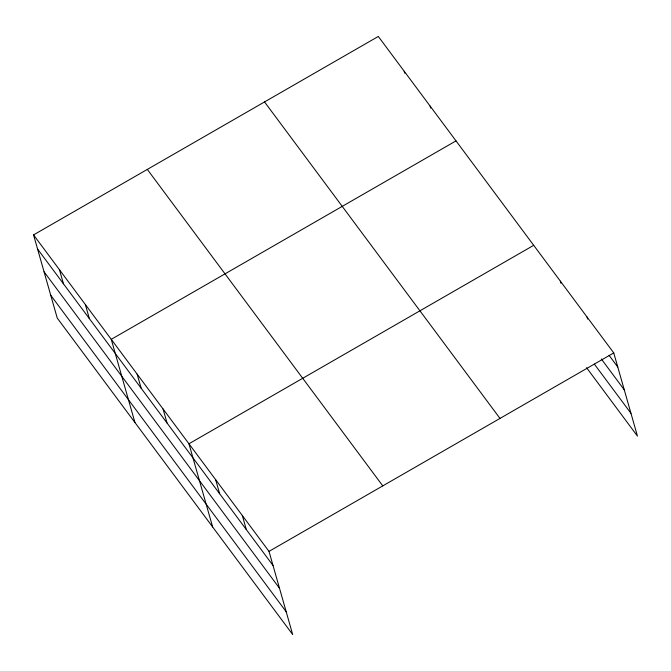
<?xml version="1.0" encoding="UTF-8"?>
<svg xmlns="http://www.w3.org/2000/svg" width="671" height="671" viewBox="0 0 671 671"><rect width="100%" height="100%" fill="white"/><g stroke="black" fill="none" stroke-linecap="round" stroke-linejoin="round"><path stroke-width="1.01" d="M33.55 234.9L269.004 551.386L292.69 634.556L57.245 318.079L33.55 234.9L378.31 36.444L613.755 352.921L637.45 436.1L586.563 367.7M456.003 140.885L111.252 339.341L134.938 422.512M533.705 245.318L188.945 443.783L212.64 526.953M269.004 551.386L613.755 352.921M609.092 355.353L617.773 367.029M601.308 358.96L624.265 389.817M594.347 364.093L630.958 413.302M264.533 101.933L499.987 418.41M147.318 169.411L382.772 485.888M37.568 249.008L273.022 565.485M44.06 271.805L279.513 588.282M50.753 295.282L286.198 611.767M587.075 317.056L587.645 319.069M560.386 281.191L560.964 283.204M430.103 106.068L430.681 108.081M404.21 71.26L404.781 73.273M242.315 515.513L246.332 529.62M215.634 479.648L219.652 493.755M163.045 408.966L167.062 423.074M137.144 374.158L141.17 388.257M85.351 304.533L89.369 318.633M59.451 269.717L63.468 283.825"/></g></svg>
